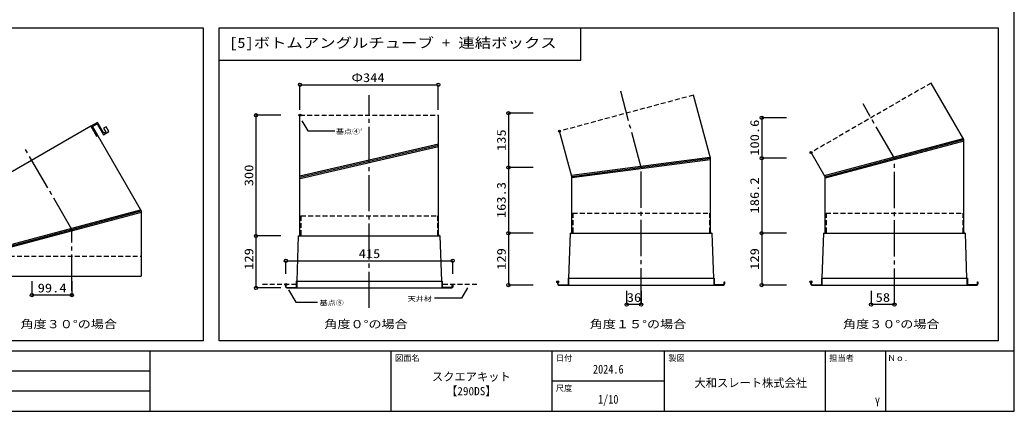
# Model space of a CAD drawing. Units: millimetres at full size, sheet at 1:10, with parts at other scales. Extents: x -2000 to 2000, y -1400 to 1400.
# Drawn here: x -473 to 2000, y -1400 to -428 of the extents above; entities that cross this region are included whole.
import ezdxf
from ezdxf.enums import TextEntityAlignment as Align

# ---------------------------------------------------------------- set-up
doc = ezdxf.new("R2010")
doc.units = ezdxf.units.MM
doc.header["$LTSCALE"] = 10
doc.header["$PDMODE"] = 32
doc.header["$PDSIZE"] = 5
doc.linetypes.add('CHAIN2', pattern=[12, 9, -1, 1, -1])
doc.linetypes.add('DASHED1', pattern=[1.8, 1.2, -0.6])
for name, color, linetype in [('8-0', 7, 'Continuous'), ('F-7', 7, 'Continuous'), ('F-8', 7, 'Continuous')]:
    doc.layers.add(name, color=color, linetype=linetype)
doc.styles.add('ＭＳ ゴシック', font='')
doc.styles.get('ＭＳ ゴシック').set_extended_font_data('MS Gothic')

msp = doc.modelspace()

# ---------------------------------------------------------------- linework, layer by layer
at = {"layer": '8-0'}
for p, q in [((-2000, -1250), (2000, -1250)), ((-150.04, -1250), (-150.04, -1400)), ((449.96, -1250), (449.96, -1400)), ((849.96, -1250), (849.96, -1400)), ((1129.96, -1250), (1129.96, -1400)), ((1529.96, -1250), (1529.96, -1400)), ((1679.96, -1250), (1679.96, -1400)), ((-1647.34, -1300), (-150.04, -1300)), ((849.96, -1325), (1129.96, -1325)), ((-1647.34, -1350), (-150.04, -1350))]:
    msp.add_line(p, q, dxfattribs=at)
msp.add_lwpolyline([(-2000, -1400), (2000, -1400), (2000, 1400), (-2000, 1400)], close=True, dxfattribs=at)
at = {"layer": 'F-7', "linetype": 'DASHED1'}
for p, q in [((1793.39, -584.81), (1494.8, -757.25)), ((1202.56, -614.99), (869.52, -704.27)), ((223.71, -664.79), (568.51, -664.79)), ((226.11, -914.79), (226.11, -964.79)), ((902.21, -907.86), (902.21, -957.86)), ((1532.21, -907.86), (1532.21, -957.86)), ((-516.11, -1015), (-171.28, -1015)), ((214.61, -1085.79), (128.61, -1085.79)), ((663.61, -1085.79), (577.61, -1085.79))]:
    msp.add_line(p, q, dxfattribs=at)
at = {"layer": 'F-7'}
for p, q in [((1874.61, -725.46), (1793.39, -584.81)), ((1244.61, -771.86), (1202.56, -614.99)), ((223.71, -964.79), (223.71, -664.79)), ((568.51, -964.79), (568.51, -664.79)), ((-296.55, -692.12), (-589.56, -861.29)), ((-292.47, -692.7), (-171.28, -902.6)), ((869.88, -704.17), (869.52, -704.27)), ((899.81, -817.28), (869.52, -704.27)), ((568.51, -736.32), (223.43, -816.35)), ((568.51, -739.79), (223.71, -819.74)), ((1528.18, -814.81), (1872.86, -722.43)), ((1529.81, -817.86), (1874.61, -725.46)), ((1874.61, -728.96), (1530.21, -821.27)), ((568.51, -743.27), (224, -823.16)), ((1495.13, -757.05), (1494.8, -757.25)), ((1529.81, -817.86), (1494.8, -757.25)), ((898.93, -813.99), (1243.27, -768.64)), ((899.81, -817.28), (1244.61, -771.86)), ((1244.15, -775.34), (899.81, -820.7)), ((899.81, -957.86), (899.81, -817.28)), ((1529.81, -957.86), (1529.81, -817.86)), ((-517.45, -991.87), (-173.02, -899.58)), ((-516.11, -995), (-171.28, -902.6)), ((-171.28, -906.11), (-515.99, -998.48)), ((-171.28, -902.6), (-171.28, -1065)), ((223.11, -961.79), (223.11, -964.79)), ((223.11, -961.79), (226.11, -961.79)), ((566.11, -961.79), (569.11, -961.79)), ((569.11, -961.79), (569.11, -964.79)), ((895.71, -957.86), (891.71, -1069.86)), ((895.71, -957.86), (1248.71, -957.86)), ((899.21, -954.86), (899.21, -957.86)), ((899.21, -954.86), (902.21, -954.86)), ((1242.21, -954.86), (1245.21, -954.86)), ((1245.21, -954.86), (1245.21, -957.86)), ((1252.71, -1069.86), (1248.71, -957.86)), ((1525.71, -957.86), (1521.71, -1069.86)), ((1525.71, -957.86), (1878.71, -957.86)), ((1529.21, -954.86), (1529.21, -957.86)), ((1529.21, -954.86), (1532.21, -954.86)), ((1872.21, -954.86), (1875.21, -954.86)), ((1875.21, -954.86), (1875.21, -957.86)), ((1882.71, -1069.86), (1878.71, -957.86)), ((-436.01, -976.7), (-436.05, -976.73)), ((219.61, -964.79), (215.61, -1076.79)), ((219.61, -964.79), (572.61, -964.79)), ((223.71, -964.79), (568.51, -964.79)), ((223.71, -964.79), (568.51, -964.79)), ((576.61, -1076.79), (572.61, -964.79)), ((-516.11, -1065), (-171.28, -1065)), ((188.61, -1085.79), (189.61, -1085.79)), ((188.61, -1091.79), (188.61, -1085.79)), ((189.61, -1091.79), (189.61, -1085.79)), ((214.61, -1076.79), (577.61, -1076.79)), ((214.61, -1076.79), (214.61, -1092.79)), ((215.61, -1076.79), (215.61, -1093.79)), ((576.61, -1076.79), (576.61, -1093.79)), ((577.61, -1076.79), (577.61, -1092.79)), ((602.61, -1085.79), (603.61, -1085.79)), ((602.61, -1091.79), (602.61, -1085.79)), ((603.61, -1085.79), (603.61, -1091.79)), ((864.71, -1078.86), (865.71, -1078.86)), ((864.71, -1084.86), (864.71, -1078.86)), ((865.71, -1084.86), (865.71, -1078.86)), ((866.71, -1085.86), (890.71, -1085.86)), ((866.71, -1086.86), (1277.71, -1086.86)), ((890.71, -1069.86), (1253.71, -1069.86)), ((890.71, -1069.86), (890.71, -1085.86)), ((891.71, -1069.86), (891.71, -1086.86)), ((1252.71, -1069.86), (1252.71, -1086.86)), ((1253.71, -1069.86), (1253.71, -1085.86)), ((1277.71, -1085.86), (1253.71, -1085.86)), ((1278.71, -1078.86), (1279.71, -1078.86)), ((1278.71, -1084.86), (1278.71, -1078.86)), ((1279.71, -1078.86), (1279.71, -1084.86)), ((1494.71, -1078.86), (1495.71, -1078.86)), ((1494.71, -1084.86), (1494.71, -1078.86)), ((1495.71, -1084.86), (1495.71, -1078.86)), ((1496.71, -1085.86), (1520.71, -1085.86)), ((1496.71, -1086.86), (1907.71, -1086.86)), ((1520.71, -1069.86), (1883.71, -1069.86)), ((1520.71, -1069.86), (1520.71, -1085.86)), ((1521.71, -1069.86), (1521.71, -1086.86)), ((1882.71, -1069.86), (1882.71, -1086.86)), ((1883.71, -1069.86), (1883.71, -1085.86)), ((1907.71, -1085.86), (1883.71, -1085.86)), ((1908.71, -1078.86), (1909.71, -1078.86)), ((1908.71, -1084.86), (1908.71, -1078.86)), ((1909.71, -1078.86), (1909.71, -1084.86)), ((190.61, -1092.79), (214.61, -1092.79)), ((190.61, -1093.79), (601.61, -1093.79)), ((601.61, -1092.79), (577.61, -1092.79))]:
    msp.add_line(p, q, dxfattribs=at)
at = {"layer": 'F-7', "linetype": 'CHAIN2'}
for p, q in [((396.11, -1143.58), (396.11, -614.79)), ((1072.21, -794.57), (1021.47, -605.29)), ((1702.21, -771.66), (1624.2, -636.58)), ((-343.69, -948.8), (-463.41, -741.45)), ((1702.21, -1135.49), (1702.21, -771.66)), ((1072.21, -1134.86), (1072.21, -794.57)), ((-343.7, -1101), (-343.7, -948.8))]:
    msp.add_line(p, q, dxfattribs=at)
at = {"layer": 'F-7'}
msp.add_lwpolyline([(-280.85, -685.99), (-265.2, -713.1), (-251.73, -705.32), (-258.73, -693.19), (-265.24, -696.95), (-259.51, -706.88), (-264.31, -709.65), (-279.96, -682.54), (-296.55, -692.12), (-282.24, -716.91), (-279.43, -715.29), (-292.47, -692.7)], close=True, dxfattribs=at)
for points in [[(1529.81, -957.86), (1874.61, -957.86), (1874.61, -725.46)], [(899.81, -957.86), (1244.61, -957.86), (1244.61, -771.86)]]:
    msp.add_lwpolyline(points, dxfattribs=at)
at = {"layer": 'F-7', "linetype": 'DASHED1'}
for points in [[(226.11, -914.79), (566.11, -914.79), (566.11, -964.79)], [(902.21, -907.86), (1242.21, -907.86), (1242.21, -957.86)], [(1532.21, -907.86), (1872.21, -907.86), (1872.21, -957.86)]]:
    msp.add_lwpolyline(points, dxfattribs=at)
at = {"layer": 'F-7'}
for centre, radius, start, end in [((866.71, -1084.86), 2, 180, 270), ((866.71, -1084.86), 1, 180, 270), ((1277.71, -1084.86), 1, 270, 0), ((1277.71, -1084.86), 2, 270, 0), ((1496.71, -1084.86), 2, 180, 270), ((1496.71, -1084.86), 1, 180, 270), ((1907.71, -1084.86), 1, 270, 0), ((1907.71, -1084.86), 2, 270, 0), ((190.61, -1091.79), 2, 180, 270), ((190.61, -1091.79), 1, 180, 270), ((601.61, -1091.79), 1, 270, 0), ((601.61, -1091.79), 2, 270, 0)]:
    msp.add_arc(centre, radius, start, end, dxfattribs=at)
for p in [(223.71, -664.79), (869.52, -704.27), (1494.8, -757.25), (188.61, -1085.79), (864.71, -1078.86), (1494.71, -1078.86)]:
    msp.add_point(p, dxfattribs=at)
at = {"layer": 'F-8'}
for p, q in [((-1960, -447.87), (-17.39, -447.87)), ((-17.39, -447.87), (-17.39, -1225)), ((22.61, -447.87), (1960, -447.87)), ((223.7, -651.75), (223.7, -588.85)), ((223.7, -589.03), (567.7, -589.03)), ((567.7, -651.75), (567.7, -588.85)), ((175.76, -664.79), (114.07, -664.79)), ((114.25, -664.79), (114.25, -1093.79)), ((803.76, -659.63), (742.07, -659.63)), ((742.25, -659.63), (742.25, -794.63)), ((1433.76, -671.06), (1372.07, -671.06)), ((1372.25, -671.06), (1372.25, -771.66)), ((1433.69, -771.66), (1372.01, -771.66)), ((1433.69, -771.66), (1372.07, -771.66)), ((1372.19, -771.66), (1372.19, -1086.86)), ((803.69, -794.63), (742.01, -794.63)), ((803.69, -794.63), (742.07, -794.63)), ((742.19, -794.63), (742.19, -1086.86)), ((803.69, -957.93), (742.01, -957.93)), ((1433.69, -957.86), (1372.01, -957.86)), ((175.76, -964.79), (114.07, -964.79)), ((188.61, -1058.9), (188.61, -1026.37)), ((188.61, -1026.37), (603.61, -1026.37)), ((603.61, -1058.9), (603.61, -1026.37)), ((603.61, -1058.9), (603.61, -1026.37)), ((-443.1, -1077.43), (-443.1, -1111.92)), ((-343.7, -1077.43), (-343.7, -1111.92)), ((803.69, -1086.86), (742.19, -1086.86)), ((1433.69, -1086.86), (1372.19, -1086.86)), ((-343.7, -1111.74), (-443.1, -1111.74)), ((175.76, -1093.79), (114.25, -1093.79)), ((640.26, -1093.58), (625.25, -1119.58)), ((1036.21, -1101.01), (1036.21, -1135.49)), ((1072.21, -1101.01), (1072.21, -1135.49)), ((1644.21, -1101.01), (1644.21, -1135.49)), ((625.25, -1119.58), (558.27, -1119.58)), ((1072.21, -1135.31), (1036.21, -1135.31)), ((1702.21, -1135.31), (1644.21, -1135.31)), ((-17.39, -1225), (-1960, -1225))]:
    msp.add_line(p, q, dxfattribs=at)
for points in [[(22.61, -527.87), (922.61, -527.87), (922.61, -447.87)], [(1960, -447.87), (1960, -1225), (22.61, -1225), (22.61, -447.87)], [(228.58, -678.5), (243.17, -703.79), (310.16, -703.79)], [(188.61, -1058.9), (188.61, -1026.37), (603.61, -1026.37)], [(195.42, -1098.54), (213.32, -1129.54), (267.46, -1129.54)]]:
    msp.add_lwpolyline(points, dxfattribs=at)
for centre in [(223.7, -589.03), (567.7, -589.03), (114.25, -664.79), (742.25, -659.63), (1372.25, -671.06), (742.19, -794.63), (742.25, -794.63), (1372.19, -771.66), (1372.25, -771.66), (114.25, -964.79), (742.19, -957.93), (1372.19, -957.86), (188.61, -1026.37), (188.61, -1026.37), (603.61, -1026.37), (603.61, -1026.37), (742.19, -1086.86), (1372.19, -1086.86), (-443.1, -1111.74), (-343.7, -1111.74), (114.25, -1093.79), (1036.21, -1135.31), (1072.21, -1135.31), (1644.21, -1135.31), (1702.21, -1135.31)]:
    msp.add_circle(centre, 4, dxfattribs=at)

# ---------------------------------------------------------------- texts
at = {"layer": '8-0', "style": 'ＭＳ ゴシック'}
for s, height, p in [('図面名', 14.66, (459.96, -1280)), ('日付', 14.66, (859.96, -1280)), ('製図', 14.66, (1139.96, -1280)), ('担当者', 14.66, (1539.96, -1279.97)), ('Ｎｏ.', 14.66, (1684.96, -1280)), ('スクエアキット', 20.53, (551.96, -1331.16)), ('尺度', 14.66, (859.96, -1355)), ('大和スレート株式会社', 20.53, (1204.96, -1346.47)), ('【290DS】', 20.53, (586.96, -1366.84))]:
    msp.add_text(s, height=height, dxfattribs=at).set_placement(p, align=Align.BOTTOM_LEFT)
at = {"layer": '8-0', "style": 'ＭＳ ゴシック', "width": 0.85}
for s, p in [('2024.6', (952.46, -1313.44)), ('1/10', (964.96, -1388.33)), ('Y', (1653.71, -1395))]:
    msp.add_text(s, height=21.99, dxfattribs=at).set_placement(p, align=Align.BOTTOM_LEFT)
at = {"layer": 'F-8', "style": 'ＭＳ ゴシック', "width": 1.2}
for s, height, p in [('[5]ボトムアングルチューブ + 連結ボックス', 24.89, (47.61, -504.85)), ('Φ344', 21.99, (351.58, -588.94)), ('基点④’', 11.94, (313.16, -714.56)), ('415', 21.99, (369.64, -1026.37)), ('415', 21.99, (369.64, -1026.37)), ('99.4', 21.99, (-428.69, -1111.65)), ('36', 21.99, (1036.56, -1135.22)), ('58', 21.99, (1655.56, -1135.22)), ('基点⑤', 11.94, (272.3, -1140.32)), ('天井材', 11.94, (491.55, -1130.35)), ('角度３０°の場合', 19.9, (-471.45, -1200)), ('角度０°の場合', 19.9, (284.33, -1200)), ('角度１５°の場合', 19.9, (944.46, -1200)), ('角度３０°の場合', 19.9, (1574.46, -1200))]:
    msp.add_text(s, height=height, dxfattribs=at).set_placement(p, align=Align.BOTTOM_LEFT)
for s, p in [('100.6', (1372.16, -765.48)), ('135', (742.16, -753.6)), ('300', (114.16, -841.26)), ('163.3', (742.1, -920.4)), ('186.2', (1372.1, -908.88)), ('129', (114.25, -1048.83)), ('129', (742.19, -1048.83)), ('129', (1372.19, -1048.83))]:
    msp.add_text(s, height=21.99, rotation=90, dxfattribs=at).set_placement(p, align=Align.BOTTOM_LEFT)

doc.saveas('drawing.dxf')
